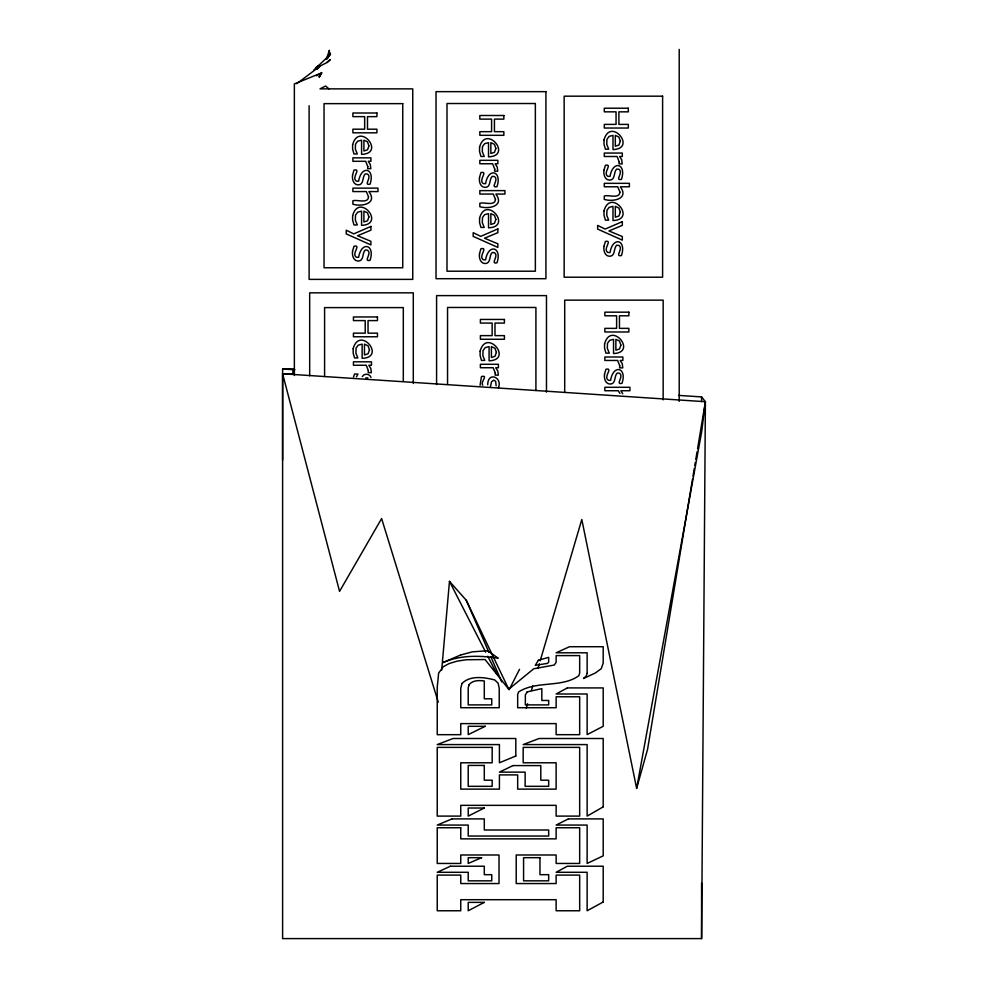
<?xml version="1.0" encoding="UTF-8"?>
<svg xmlns="http://www.w3.org/2000/svg" width="988" height="988" viewBox="0 0 988 988"><rect width="100%" height="100%" fill="white"/><g stroke="black" fill="none" stroke-linecap="round" stroke-linejoin="round"><path stroke-width="1.48" d="M282.605 460.21L282.605 373.76L292.707 373.76L293.312 368.969L282.605 368.969L282.605 938.6L701.579 938.6L705.395 401.721L701.579 396.917L678.558 395.385M496.149 385.851L495.655 381.331L493.753 380.158L491.555 381.763L490.406 386.802M441.698 670.049L449.466 581.364L466.237 600.235L508.746 689.229L533.742 668.765L554.268 665.035L556.133 662.306L556.133 655.6L579.672 655.6L579.672 672.914L578.906 675.669C561.851 688.105 536.385 680.386 518.638 691.933L517.675 694.465L517.675 707.717L556.133 707.717L556.133 696.762L579.672 696.762L579.672 734.677L556.133 734.677L556.133 723.611L460.754 723.611L460.754 734.677L437.227 734.677L437.227 687.29L438.623 673.1L443.34 666.678L449.244 663.504L456.975 661.182L466.287 659.749L485.059 659.539L508.746 689.229M498.471 387.716C502.62 377.033 487.714 371.34 487.714 384.801M329.313 51.043L329.399 50.24L326.299 59.354M438.302 702.221L381.615 518.552L339.563 591.38L282.605 373.76L705.395 401.721L701.628 431.991L636.63 788.399L581.809 519.49L540.189 660.811M692.514 479.118L647.572 749.287L636.63 788.399M693.02 476.093L694.28 468.497M694.786 465.459L695.293 462.433M695.799 459.395L697.059 451.8M697.565 448.774L705.395 401.721M526.258 708.149L527.567 703.715M531.482 690.402L532.791 685.968M538.015 668.209L539.325 663.775M353.494 377.021L354.531 374.057L357.928 374.057L356.483 376.873M319.272 76.224L319.272 77.064L321.705 72.853L294.362 83.906L294.362 375.514M509.104 689.785L519.527 669.333M327.522 58.206L330.264 52.907L326.472 58.897M319.272 77.064L321.705 72.853L316.493 75.743M326.991 58.934L330.535 54.179L313.789 70.111M362.287 376.601C364.115 372.97 369.747 373.686 371.043 377.379M327.189 62.577L330.375 59.539L326.151 62.96L320.26 65.937L296.721 83.745M319.062 65.418L316.135 67.419L318.568 66.171M365.819 377.848L367.919 377.972M282.605 368.969L294.893 369.784M328.905 88.871L325.632 86.005L320.013 88.871L412.737 88.871L412.737 279.382L309.121 279.382L309.121 105.741M619.884 393.409L618.303 390.742L604.854 390.742L604.854 387.296L629.949 387.296L629.949 390.742L620.872 390.742L622.724 393.78M449.466 581.364L485.676 652.154M487.763 656.242L496.828 673.94M466.237 600.235L488.899 652.339M490.74 656.563L501.756 681.905M482.687 385.246C480.254 381.788 488.813 374.761 481.477 376.551L480.057 385.271M701.579 396.917L701.579 401.548M701.579 883.037L701.579 938.6M679.213 49.4L679.213 401.363M663.158 399.856L663.158 300.142L564.704 300.142L564.704 392.187M546.475 392.199L546.475 295.61L436.585 295.61L436.585 384.53M535.916 390.544L535.916 307.466L447.552 307.466L447.552 384.394M413.293 383.48L413.293 292.831L309.676 292.831L309.676 375.798M403.302 381.22L403.302 307.601L324.595 307.601L324.595 376.613M367.795 166.663L367.66 168.689L370.821 168.689L370.302 164.576L368.24 161.291L370.908 161.291L370.908 157.845L352.889 157.845L352.889 161.291L365.684 161.291L367.795 166.663M368.351 370.611L368.203 372.649L371.365 372.649L370.858 368.536L368.796 365.251L371.463 365.251L371.463 361.806L353.445 361.806L353.445 365.251L366.239 365.251L368.351 370.611M494.741 169.146L494.593 171.183L497.754 171.183L497.248 167.071L495.173 163.773L497.853 163.773L497.853 160.328L479.835 160.328L479.835 163.773L492.629 163.773L494.741 169.146M495.297 373.106L495.149 375.144L498.31 375.144L497.804 371.019L495.729 367.734L498.409 367.734L498.409 364.288L480.39 364.288L480.39 367.734L493.185 367.734L495.297 373.106M619.204 161.871L619.056 163.897L622.218 163.897L621.711 159.784L619.637 156.499L622.317 156.499L622.317 153.054L604.298 153.054L604.298 156.499L617.092 156.499L619.204 161.871M619.76 365.819L619.612 367.857L622.773 367.857L622.267 363.745L620.192 360.459L622.872 360.459L622.872 357.001L604.854 357.001L604.854 360.459L617.648 360.459L619.76 365.819M352.58 174.913C351.901 178.84 353.247 184.756 358.088 184.917C364.3 184.867 361.941 176.889 365.264 173.888L367.363 174.012C372.575 176.926 362.769 185.905 370.043 184.163C375.366 168.528 361.472 164.416 358.619 181.224L356.409 181.113C350.987 177.84 361.731 168.331 353.976 170.109L352.58 174.913M352.58 251.063C351.901 254.978 353.247 260.906 358.088 261.067C364.3 261.005 361.941 253.027 365.264 250.038L367.363 250.162C372.575 253.064 362.769 262.055 370.043 260.313C375.366 244.678 361.472 240.566 358.619 257.374L356.409 257.263C350.987 253.99 361.731 244.481 353.976 246.247L352.58 251.063M479.526 177.408C478.847 181.323 480.18 187.251 485.034 187.399C491.246 187.35 488.887 179.371 492.209 176.383L494.309 176.494C499.52 179.408 489.715 188.399 496.989 186.658C502.312 171.01 488.405 166.91 485.565 183.719L483.354 183.595C477.92 180.335 488.677 170.813 480.921 172.591L479.526 177.408M479.526 253.558C478.847 257.473 480.18 263.388 485.034 263.549C491.246 263.5 488.887 255.522 492.209 252.52L494.309 252.644C499.52 255.559 489.715 264.537 496.989 262.796C502.312 247.161 488.405 243.048 485.565 259.869L483.354 259.745C477.92 256.472 488.677 246.963 480.921 248.741L479.526 253.558M603.989 170.121C603.298 174.049 604.644 179.964 609.497 180.125C615.709 180.075 613.338 172.097 616.673 169.096L618.772 169.22C623.971 172.134 614.178 181.113 621.44 179.371C626.763 163.736 612.869 159.624 610.016 176.432L607.818 176.321C602.384 173.048 613.128 163.539 605.385 165.317L603.989 170.121M603.989 246.271C603.298 250.186 604.644 256.114 609.497 256.275C615.709 256.213 613.338 248.235 616.673 245.246L618.772 245.37C623.971 248.272 614.178 257.263 621.44 255.522C626.763 239.874 612.869 235.774 610.016 252.582L607.818 252.471C602.384 249.198 613.128 239.689 605.385 241.455L603.989 246.271M604.545 374.082C603.853 377.996 605.199 383.924 610.053 384.085C616.265 384.023 613.894 376.045 617.228 373.056L619.328 373.18C624.527 376.082 614.734 385.073 621.995 383.332C627.318 367.697 613.425 363.584 610.572 380.392L608.373 380.281C602.939 377.008 613.684 367.499 605.94 369.265L604.545 374.082M352.63 144.656L352.605 149.027L353.988 153.98L357.298 153.98L355.347 149.163L355.532 144.112L357.705 141.185L361.583 140.173L361.583 154.363C386.012 153.511 359.126 121.265 352.63 144.656M352.63 215.643L352.605 220.015L353.988 224.955L357.298 224.955L355.347 220.139L355.532 215.088L357.705 212.161L361.583 211.148L361.583 225.338C386.012 224.486 359.126 192.24 352.63 215.643M353.185 348.616L353.161 352.988L354.544 357.928L357.854 357.928L355.902 353.124L356.088 348.06L358.261 345.133L362.139 344.133L362.139 358.311C386.567 357.471 359.681 325.225 353.185 348.616M479.575 147.15L479.551 151.522L480.934 156.462L484.244 156.462L482.292 151.646L482.477 146.595L484.651 143.668L488.529 142.655L488.529 156.845C512.957 155.993 486.071 123.747 479.575 147.15M479.575 218.126L479.551 222.498L480.934 227.438L484.244 227.438L482.292 222.633L482.477 217.57L484.651 214.643L488.529 213.63L488.529 227.82C512.957 226.968 486.071 194.735 479.575 218.126M480.131 351.111L480.106 355.482L481.489 360.422L484.799 360.422L482.848 355.606L483.033 350.555L485.207 347.628L489.085 346.615L489.085 360.805C513.513 359.953 486.627 327.707 480.131 351.111M604.026 139.864L604.014 144.236L605.397 149.176L608.707 149.176L606.756 144.372L606.941 139.32L609.114 136.393L612.992 135.381L612.992 149.571C637.421 148.719 610.535 116.473 604.026 139.864M604.026 210.852L604.014 215.223L605.397 220.163L608.707 220.163L606.756 215.347L606.941 210.296L609.114 207.369L612.992 206.356L612.992 220.546C637.421 219.694 610.535 187.448 604.026 210.852M604.582 343.824L604.557 348.196L605.953 353.136L609.263 353.136L607.311 348.332L607.496 343.268L609.67 340.341L613.548 339.341L613.548 353.519C637.976 352.679 611.09 320.433 604.582 343.824M368.907 145.94L367.524 149.83L363.905 151.003L363.905 140.173L367.487 141.852L368.907 145.94M368.907 216.928L367.524 220.806L363.905 221.979L363.905 211.148L367.487 212.84L368.907 216.928M369.463 349.9L368.079 353.79L364.461 354.964L364.461 344.133L368.042 345.812L369.463 349.9M495.853 148.435L494.469 152.325L490.851 153.498L490.851 142.655L494.432 144.347L495.853 148.435M495.853 219.41L494.469 223.3L490.851 224.474L490.851 213.63L494.432 215.322L495.853 219.41M496.408 352.395L495.025 356.273L491.406 357.446L491.406 346.615L494.988 348.307L496.408 352.395M620.316 141.148L618.933 145.038L615.314 146.212L615.314 135.381L618.896 137.06L620.316 141.148M620.316 212.136L618.933 216.014L615.314 217.187L615.314 206.356L618.896 208.048L620.316 212.136M620.872 345.108L619.488 348.999L615.87 350.172L615.87 339.341L619.451 341.021L620.872 345.108M368.524 196.884C368.129 204.108 356.878 199.267 352.889 200.774L352.889 204.22C362.151 206.974 377.848 203.491 368.907 191.573L377.996 191.573L377.996 188.128L352.889 188.128L352.889 191.573L366.35 191.573L368.524 196.884M495.47 199.378C495.074 206.603 483.824 201.762 479.835 203.256L479.835 206.702C489.097 209.456 504.794 205.973 495.853 194.056L504.942 194.056L504.942 190.61L479.835 190.61L479.835 194.056L493.296 194.056L495.47 199.378M619.933 192.092C619.538 199.317 608.287 194.475 604.298 195.982L604.298 199.428C613.56 202.182 629.245 198.699 620.316 186.781L629.393 186.781L629.393 183.336L604.298 183.336L604.298 186.781L617.747 186.781L619.933 192.092M468.979 684.82L468.226 687.994L468.226 704.901L491.752 704.901L491.752 698.788L484.293 698.788L484.293 680.979C479.032 680.226 472.462 680.201 468.979 684.82M461.915 683.548L460.754 688.303L460.754 707.717L499.224 707.717L499.224 688.303L498.1 683.202L494.766 679.979C484.355 677.237 470.177 675.113 461.915 683.548M587.131 673.371L586.255 676.051L583.5 678.484L595.221 673.063L601.235 668.715L603.199 663.084L603.199 646.72L569.508 646.72L556.133 652.796L587.131 652.796L587.131 673.371M317.803 67.839L316.963 69.234L320.26 65.937L317.803 67.839M538.411 660.243L535.298 665.332L547.636 663.356L548.673 662.071L548.673 657.353L538.411 660.243M527.209 691.884L525.344 694.848L525.344 704.901L548.673 704.901L548.673 700.467L541.832 700.467L541.832 688.611L527.209 691.884M603.199 806.863L587.131 816.1L587.131 744.582L523.171 744.582L539.127 738.505L603.199 738.505L603.199 806.863M603.199 901.995L587.131 910.763L587.131 872.293L556.133 872.293L567.334 866.217L603.199 866.217L603.199 901.995M567.334 687.92L556.133 693.996L587.131 693.996L587.131 734.603L603.199 726.304L603.199 687.92L567.334 687.92M484.293 902.377L468.226 910.763L468.226 902.377L484.293 902.377M568.372 818.904L556.133 825.066L587.131 825.066L587.131 863.45L603.199 855.855L603.199 818.904L568.372 818.904M484.293 808.023L468.226 816.1L468.226 808.023L484.293 808.023M485.219 726.304L468.226 734.603L468.226 726.304L485.219 726.304M513.007 765.589L499.422 772.134L525.134 772.134L525.134 786.325L548.673 786.325L548.673 780.199L540.794 780.199L540.794 765.589L513.007 765.589M450.392 866.217L437.227 872.293L468.226 872.293L468.226 880.827L491.752 880.827L491.752 874.676L484.293 874.676L484.293 866.217L450.392 866.217M370.908 226.437L353.766 233.884L346.245 230.216L346.245 233.897L370.908 244.913L370.908 241.319L357.57 235.749L370.908 230.155L370.908 226.437M497.853 228.92L480.711 236.367L473.19 232.699L473.19 236.379L497.853 247.408L497.853 243.814L484.515 238.232L497.853 232.649L497.853 228.92M622.317 221.645L605.175 229.08L597.654 225.425L597.654 229.105L622.317 240.121L622.317 236.527L608.979 230.957L622.317 225.363L622.317 221.645M460.556 655.019L442.933 662.615C460.198 654.908 479.909 655.39 498.236 658.206L487.504 650.734L472.425 651.845L460.556 655.019M481.601 857.683L468.226 863.45L468.226 857.683L481.601 857.683M452.047 818.904L437.227 825.066L468.226 825.066L468.226 836.046L548.673 836.046L548.673 830.006L484.293 830.006L484.293 818.904L452.047 818.904M515.81 756.005L499.422 762.785L499.422 744.582L437.227 744.582L453.084 738.505L515.81 738.505L515.81 756.005M545.932 91.649L436.029 91.649L436.029 278.702L545.932 278.702L545.932 91.649M662.602 96.182L564.148 96.182L564.148 277.208L662.602 277.208L662.602 96.182M535.36 103.518L446.996 103.518L446.996 271.206L535.36 271.206L535.36 103.518M402.746 103.641L324.039 103.641L324.039 267.76L402.746 267.76L402.746 103.641M628.319 108.211L604.298 108.211L604.298 111.842L616.055 111.842L616.055 124.402L604.298 124.402L604.298 128.032L628.319 128.032L628.319 124.402L618.896 124.402L618.896 111.842L628.319 111.842L628.319 108.211M376.91 113.003L352.889 113.003L352.889 116.633L364.658 116.633L364.658 129.193L352.889 129.193L352.889 132.824L376.91 132.824L376.91 129.193L367.487 129.193L367.487 116.633L376.91 116.633L376.91 113.003M503.855 115.497L479.835 115.497L479.835 119.116L491.592 119.116L491.592 131.676L479.835 131.676L479.835 135.307L503.855 135.307L503.855 131.676L494.432 131.676L494.432 119.116L503.855 119.116L503.855 115.497M628.874 312.171L604.854 312.171L604.854 315.802L616.611 315.802L616.611 328.362L604.854 328.362L604.854 331.98L628.874 331.98L628.874 328.362L619.451 328.362L619.451 315.802L628.874 315.802L628.874 312.171M377.465 316.963L353.445 316.963L353.445 320.594L365.214 320.594L365.214 333.154L353.445 333.154L353.445 336.772L377.465 336.772L377.465 333.154L368.042 333.154L368.042 320.594L377.465 320.594L377.465 316.963M504.411 319.445L480.39 319.445L480.39 323.076L492.148 323.076L492.148 335.636L480.39 335.636L480.39 339.267L504.411 339.267L504.411 335.636L494.988 335.636L494.988 323.076L504.411 323.076L504.411 319.445M492.172 747.385L437.227 747.385L437.227 816.1L460.754 816.1L460.754 805.344L556.133 805.344L556.133 816.1L579.672 816.1L579.672 747.385L523.171 747.385L523.171 762.785L556.133 762.785L556.133 789.128L517.675 789.128L517.675 774.901L499.422 774.901L499.422 789.128L460.754 789.128L460.754 762.785L492.172 762.785L492.172 747.385M484.293 765.428L468.226 765.428L468.226 786.325L492.172 786.325L492.172 780.199L484.293 780.199L484.293 765.428M460.754 827.746L437.227 827.746L437.227 863.45L460.754 863.45L460.754 854.99L499.014 854.99L499.014 883.556L460.754 883.556L460.754 875.096L437.227 875.096L437.227 910.763L460.754 910.763L460.754 899.698L556.133 899.698L556.133 910.763L579.672 910.763L579.672 875.096L556.133 875.096L556.133 883.556L516.218 883.556L516.218 854.99L556.133 854.99L556.133 863.45L579.672 863.45L579.672 827.746L556.133 827.746L556.133 838.861L460.754 838.861L460.754 827.746M539.967 857.683L523.578 857.683L523.578 880.827L548.673 880.827L548.673 874.676L539.967 874.676L539.967 857.683"/></g></svg>
